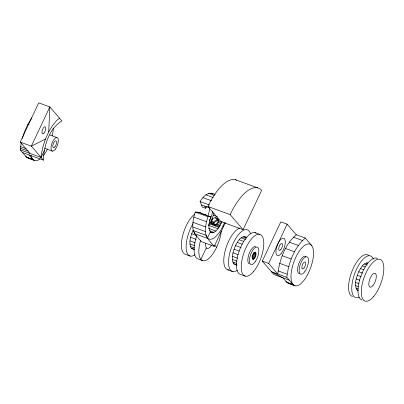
<?xml version="1.0" encoding="UTF-8"?>
<svg xmlns="http://www.w3.org/2000/svg" width="404" height="404" viewBox="0 0 404 404"><rect width="100%" height="100%" fill="white"/><g stroke="black" fill="none" stroke-linecap="round" stroke-linejoin="round"><path stroke-width="0.61" d="M194.284 249.722L191.254 248.243C188.219 242.541 190.88 235.678 193.087 230.129M225.397 222.649L214.236 246.369L201.53 241.738C197.814 237.315 192.743 233.234 192.794 226.927C192.642 221.862 193.662 216.862 195.233 212.07L198.117 212.161L210.817 216.791C209.338 221.619 207.378 227.826 210.716 232.275L212.206 232.83C217.509 231.714 219.983 225.856 221.973 221.377M214.236 246.369C210.514 241.951 205.449 237.87 205.495 231.558C205.348 226.493 206.368 221.493 207.939 216.701L210.817 216.791M236.683 265.186L233.653 263.706C230.618 258.005 233.28 251.142 235.487 245.592C237.542 241.572 241.41 234.411 246.91 237.507M358.202 290.703L356.868 289.85C353.838 284.143 356.495 277.28 358.707 271.73C360.732 268.155 363.11 262.893 367.857 262.817M43.38 160.161C43.94 145.703 48.919 128.841 61.893 120.927L49.838 106.903L38.718 102.853L20.24 142.112L29.911 153.358L41.051 157.439L43.38 160.161L22.548 152.561M41.051 157.439L41.319 154.232L42.925 146.723L45.455 139.097L48.733 131.871L49.838 106.903L31.361 146.167L41.051 157.439L44.319 150.434M213.251 224.225L213.595 222.437A3.692 3.298 -40.7 0 1 217.438 220.135L218.311 220.321M211.802 223.468C214.529 226.851 220.422 222.427 217.625 218.938C214.479 214.973 208.616 221.543 212.62 224.417M40.021 158.913A22.149 8.893 -70 0 1 34.724 160.61L28.371 158.297L26.376 157.015L20.2 149.828L21.21 143.157M305.298 238.072L296.273 234.785L287.143 224.169L280.79 221.852L262.317 261.115L271.463 271.756L282.835 277.77L286.663 282.224L293.016 284.542A22.149 8.893 -70 0 1 301.258 248.566A22.149 8.893 -70 0 1 312.489 261.625C311.131 267.12 309.03 272.412 306.126 277.275A22.149 8.893 -70 0 1 295.011 285.825L293.016 284.542L286.84 277.361C288.517 262.923 294.026 247.728 305.298 238.072L311.494 245.279M296.273 234.785C284.971 244.42 279.568 259.641 277.8 274.048L286.84 277.361M205.51 243.329L205.464 245.723L206.444 248.152A9.226 3.707 -70 0 0 211.721 244.955M255.858 255.065L255.964 253.459L255.217 252.328C252.874 253.273 251.606 256.909 252.636 259.176L252.99 259.333C254.783 258.853 255.409 256.666 255.858 255.065L252.949 254.01M208.757 224.846L212.055 218.963L213.948 213.125M22.265 138.527L24.599 131.487L27.881 124.26L31.684 117.933M198.051 212.337L199.041 212.772M201.227 213.494L202.217 213.933M210.358 231.775L207.292 238.294L194.587 233.663M200.879 259.424L206.292 247.92M217.806 223.447L218.322 222.352M207.919 206.479L220.887 221.559L243.122 229.669L261.6 190.41A44.294 17.786 -70 0 0 230.159 214.595L207.919 206.479A44.304 17.791 -70 0 1 236.471 180.108M289.229 280.139L273.836 274.493L271.463 271.756L277.8 274.048L268.65 263.423L287.143 224.169M48.733 131.871L52.54 125.538L56.61 120.533L59.509 118.155M209.822 223.22L215.382 225.25L215.928 224.417L219.887 225.876M206.803 206.58L205.525 208.272L202.348 207.116L200.086 201.591C203.03 196.506 208.934 190.274 215.13 194.607M45.455 139.097L31.361 146.167L20.24 142.112M210.358 222.402L211.433 222.781L213.034 224.624M20.331 148.233L28.356 151.066M20.2 149.828L29.911 153.358M27.038 157.479L33.421 159.792L34.724 160.61M235.375 179.735L257.611 187.845M27.881 124.26L29.022 124.679M49.753 134.916L56.843 137.501M208.631 193.274L214.403 195.379M205.848 194.814L213.352 197.551M202.934 197.652L211.595 200.808M200.086 201.591L209.328 204.959M366.201 262.913L367.898 263.529M293.375 237.163L302.399 240.456M364.327 263.953L367.155 264.984M201.586 205L209.247 207.792M44.819 148.359L52.5 151.162M362.363 265.862L365.191 266.892M289.304 242.173L298.324 245.46M360.449 268.519L363.842 269.756M213.418 215.251L217.342 216.685M20.468 146.622L26.194 148.712M254.995 232.603L259.762 234.34M195.233 212.07L207.939 216.701M358.707 271.73L362.666 273.175M212.055 218.963L212.428 219.099M218.311 221.246L221.584 222.437M217.983 222.473L221.023 223.579M285.497 248.5L294.521 251.793M216.766 223.922L220.231 225.185M357.257 275.291L361.221 276.735M193.789 217.084L206.494 221.715M214.024 224.634L215.448 225.149L215.438 224.518M215.382 225.25L219.352 226.694M209.398 223.867L218.928 227.346M242.981 236.774L246.384 238.012M356.207 278.952L359.6 280.189M208.439 225.336L217.968 228.81M241.107 237.81L245.647 239.466M192.915 222.291L205.621 226.927M208.671 228.381L215.958 231.037M239.148 239.724L243.683 241.375M282.219 255.727L291.239 259.014M355.616 282.462L359.01 283.699M209.504 230.775L213.989 232.411M210.524 232.219L212.206 232.83M237.229 242.375L242.334 244.238M355.535 285.583L358.363 286.613M192.794 226.927L205.495 231.558M355.959 288.103L358.227 288.926M254.086 252.237L255.828 252.874M235.487 245.592L241.158 247.662M356.868 289.85L358.005 290.259M253.641 252.611L255.964 253.459M253.651 253.358L255.974 254.207M279.689 263.352L288.714 266.645M252.717 254.919L255.621 255.979M191.642 233.689L196.743 235.552M234.042 249.152L239.143 251.01M252.374 255.823L255.278 256.878M251.955 256.651L254.858 257.712M262.317 261.115L268.65 263.423M252.066 257.565L254.389 258.414M252.157 258.282L253.899 258.919M252.359 258.868L253.419 259.252M190.587 237.345L196.258 239.415M232.987 252.808L238.092 254.672M278.088 270.862L287.108 274.154M190.001 240.855L195.102 242.718M232.401 256.318L237.502 258.181M189.915 243.976L194.455 245.632M232.315 259.439L236.855 261.095M190.345 246.496L194.314 247.945M232.744 261.959L236.714 263.408M286.037 281.33A22.149 8.893 -70 0 0 286.663 282.224L288.658 283.507L295.011 285.825M191.254 248.243L194.657 249.485M233.653 263.706L237.057 264.948M190.168 256.07L185.401 254.333A22.149 8.893 -70 0 1 182.411 236.704A22.149 8.893 -70 0 1 194.592 214.206M202.869 260.706L198.106 258.969A22.149 8.893 -70 0 1 196.697 235.85M227.8 269.796L232.568 271.533M245.268 276.169L240.506 274.432A22.149 8.893 -70 0 1 239.587 249.95A22.149 8.893 -70 0 1 256.065 233.068M287.36 282.689L293.733 285.027M214.337 224.619L215.448 225.149L214.984 224.594M211.09 193.132L212.57 194.082M244.642 236.678L245.526 237.249M33.421 159.792L26.376 157.015A22.149 8.893 -70 0 1 25.75 156.116M214.645 224.609L215.448 225.149M211.615 223.124L212.832 224.528M230.154 214.585L243.122 229.669M216.988 218.301L218.382 219.922M223.043 225.927L223.569 226.538M215.347 217.7L217.438 220.135M211.63 220.155L214.181 223.114M211.332 221.023L213.307 223.321M214.701 245.122L216.6 247.334M28.901 154.878L32.729 159.328A22.149 8.893 -70 0 1 30.997 155.217M204.762 206.156L205.525 208.272M359.181 297.167A22.149 8.893 -70 0 1 354.833 273.281A22.149 8.893 -70 0 1 373.412 259.131M352.606 296.516A22.149 8.893 -70 0 1 351.95 271.357A22.149 8.893 -70 0 1 368.65 255.52M362.009 299.945A22.149 8.893 -70 0 1 361.09 275.462A22.149 8.893 -70 0 1 377.563 258.58M53.252 128.129A22.149 8.893 -70 0 1 52.333 135.815M47.627 148.919A22.149 8.893 -70 0 1 43.329 155.606M194.455 232.845A21.922 8.802 -70 0 1 193.425 230.669L206.131 235.3L207.479 237.895A21.922 8.802 -70 0 0 224.397 222.796M209.565 208.075A11.075 4.449 -70 0 1 208.116 215.312M212.549 211.58A11.075 4.449 -70 0 1 209.388 220.574M213.832 224.907A3.692 3.298 -40.7 0 1 218.019 220.811M289.85 283.618A22.149 8.893 -70 0 1 288.658 283.507M299.47 273.665A9.226 3.707 -70 0 1 298.859 263.408A9.226 3.707 -70 0 1 305.924 256.55M249.258 263.883A9.226 3.707 -70 0 1 249.122 253.742A9.226 3.707 -70 0 1 255.772 246.622M237.385 270.185A22.149 8.893 -70 0 1 231.315 247.965A22.149 8.893 -70 0 1 250.414 233.608M228.992 269.907A22.149 8.893 -70 0 1 225.144 250.803A22.149 8.893 -70 0 1 239.804 228.114M198.061 212.479A22.149 8.893 -70 0 1 200.96 212.974M221.235 231.239A22.149 8.893 -70 0 1 206.035 260.302A22.149 8.893 -70 0 1 200.586 240.335M194.986 254.722A22.149 8.893 -70 0 1 186.173 248.505A22.149 8.893 -70 0 1 192.93 223.796M203.464 214.135A22.149 8.893 -70 0 1 206.646 215.524M373.554 296.581A22.149 8.893 -70 0 0 381.795 260.605A22.149 8.893 -70 0 0 362.322 283.517A22.149 8.893 -70 0 0 373.554 296.581M372.892 285.684A7.383 2.964 -70 0 0 375.634 273.69A7.383 2.964 -70 0 0 369.145 281.33A7.383 2.964 -70 0 0 372.892 285.684M55.227 149.359A7.196 2.889 -70 0 0 57.535 137.809A7.196 2.889 -70 0 0 51.252 145.824A7.196 2.889 -70 0 0 55.227 149.359M54.954 146.91A3.692 1.485 -70 0 0 56.141 140.986A3.692 1.485 -70 0 0 52.919 145.097A3.692 1.485 -70 0 0 54.954 146.91M44.006 133.032A3.692 1.485 -70 0 0 45.379 127.038A3.692 1.485 -70 0 0 42.137 130.856A3.692 1.485 -70 0 0 44.006 133.032M304.05 268.044A3.692 1.485 -70 0 0 305.237 262.12A3.692 1.485 -70 0 0 302.015 266.226A3.692 1.485 -70 0 0 304.05 268.044M304.555 271.937A9.226 3.707 -70 0 0 307.515 257.126A9.226 3.707 -70 0 0 299.46 267.403A9.226 3.707 -70 0 0 304.555 271.937M280.775 249.667A3.692 1.485 -70 0 0 282.149 243.668A3.692 1.485 -70 0 0 278.901 247.49A3.692 1.485 -70 0 0 280.775 249.667M281.022 253.752A9.226 3.707 -70 0 0 284.456 238.759A9.226 3.707 -70 0 0 276.341 248.309A9.226 3.707 -70 0 0 281.022 253.752M255.414 261.459A9.226 3.707 -70 0 0 257.363 247.203A9.226 3.707 -70 0 0 249.536 258.838A9.226 3.707 -70 0 0 255.414 261.459M253.515 271.599A22.149 8.893 -70 0 0 261.752 235.623A22.149 8.893 -70 0 0 242.279 258.54A22.149 8.893 -70 0 0 253.515 271.599"/></g></svg>
